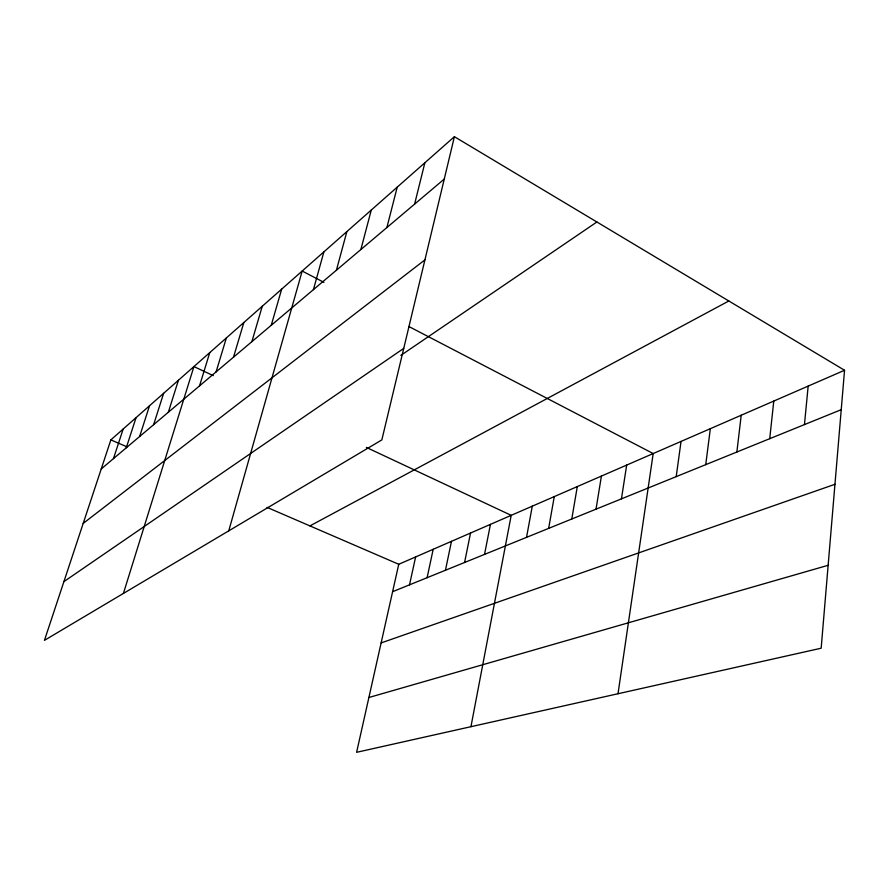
<?xml version="1.0" encoding="UTF-8"?>
<svg xmlns="http://www.w3.org/2000/svg" width="889" height="889" viewBox="0 0 889 889"><rect width="100%" height="100%" fill="white"/><g stroke="black" fill="none" stroke-linecap="round" stroke-linejoin="round"><path stroke-width="1.33" d="M844.55 370.269L821.169 648.214L356.611 752.316L398.75 564.282L844.55 370.269L454.401 136.684L110.869 439.877L44.45 640.347L381.848 439.888L454.401 136.684M804.456 424.598L808.168 386.104M769.73 438.688L773.774 401.072M736.87 452.023L741.215 415.241M705.733 464.647L710.344 428.676M676.207 476.637L681.041 441.422M618.011 693.742L653.193 453.546L408.862 326.507M621.444 498.851L626.678 465.091M596.03 509.164L601.409 476.082M571.783 518.998L577.305 486.572M548.646 528.388L554.28 496.595M526.532 537.356L532.278 506.174M470.948 726.691L511.208 515.342L366.357 447.423M484.527 554.403L490.439 524.377M464.569 562.504L470.537 533.033M445.445 570.26L451.479 541.334M427.109 577.694L433.187 549.291M409.507 584.84L415.63 556.936M414.607 204.126L424.875 162.743M386.871 227.562L397.227 187.146M360.867 249.542L371.269 210.06M336.431 270.189L346.866 231.596M313.428 289.636L323.874 251.887M228.762 530.844L302.171 271.034L323.929 282.346M271.256 325.274L281.669 289.136M251.876 341.654L262.244 306.283M233.507 357.167L243.842 322.529M216.094 371.891L226.362 337.953M199.536 385.882L209.748 352.622M123.404 593.43L193.924 366.579L213.271 375.647M168.343 412.24L178.411 380.27M153.641 424.664L163.62 393.316M139.629 436.51L149.519 405.773M126.249 447.823L136.061 417.652M113.459 458.624L123.182 429.009M101.235 468.959L444.256 179.067M83.199 523.41L424.92 259.877M63.897 581.639L403.739 348.388M400.861 355.378L596.886 221.994M309.939 525.899L728.836 300.982M392.605 591.696L841.238 409.673M381.125 642.925L834.96 484.294M368.902 697.498L828.148 565.293M110.869 439.877L126.96 446.834M267.022 507.363L398.75 564.282"/></g></svg>
